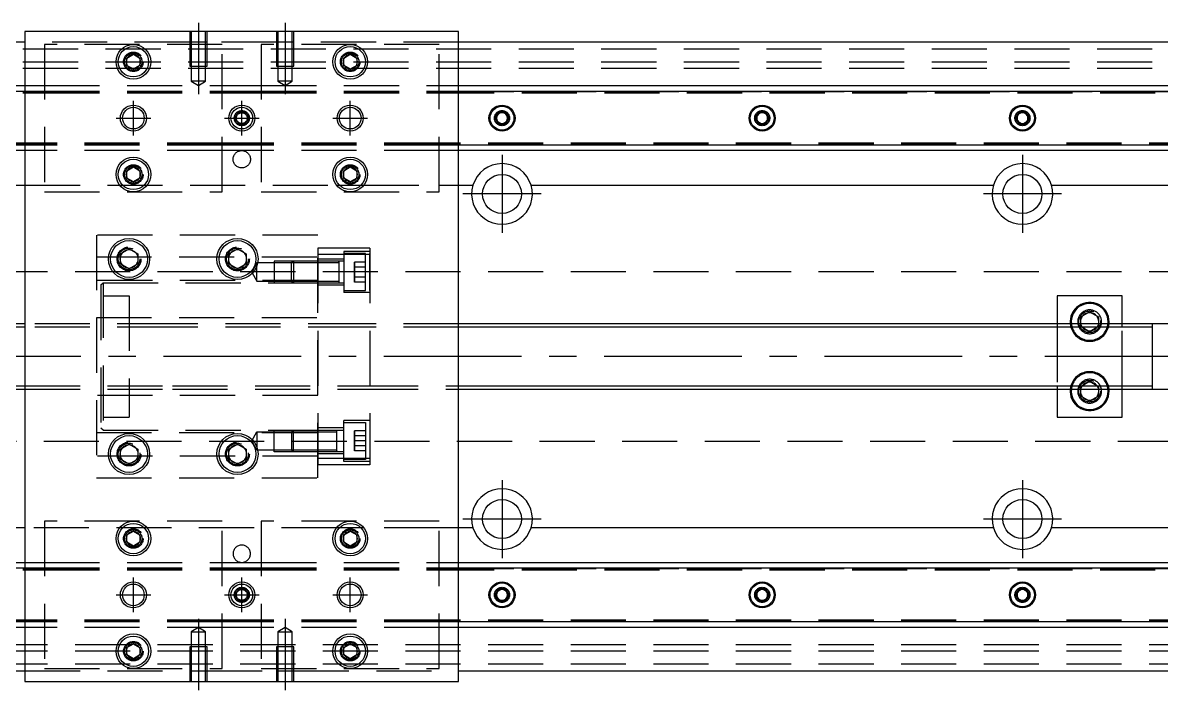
# Model space of a CAD drawing. Extents: x -10 to 725, y -266 to 77.
# Drawn here: x 209.5 to 472, y -77 to 77 of the extents above; entities that cross this region are included whole.
import ezdxf

# ---------------------------------------------------------------- set-up
doc = ezdxf.new("R2010")
doc.units = 0
doc.linetypes.add('CENTER', pattern=[50.8, 31.75, -6.35, 6.35, -6.35])
doc.linetypes.add('DASHED', pattern=[19.05, 12.7, -6.35])
doc.layers.get('0').update_dxf_attribs({"linetype": 'CONTINUOUS'})
doc.layers.add('CENTER', color=1, linetype='CENTER')

msp = doc.modelspace()

# ---------------------------------------------------------------- linework, layer by layer
at = {"color": 7, "linetype": 'CONTINUOUS'}
for p, q in [((210, 75), (210, -75)), ((310, 75), (210, 75)), ((310, -75), (310, 75)), ((210, 72.5), (0, 72.5)), ((520, 72.5), (310, 72.5)), ((233.5, 68.866026), (235, 69.73205)), ((233.5, 67.133974), (233.5, 68.866026)), ((235, 69.73205), (236.5, 68.866026)), ((236.5, 68.866026), (236.5, 67.133974)), ((283.5, 68.866026), (285, 69.73205)), ((283.5, 67.133974), (283.5, 68.866026)), ((285, 69.73205), (286.5, 68.866026)), ((286.5, 68.866026), (286.5, 67.133974)), ((235, 66.26795), (233.5, 67.133974)), ((236.5, 67.133974), (235, 66.26795)), ((285, 66.26795), (283.5, 67.133974)), ((286.5, 67.133974), (285, 66.26795)), ((0, 62.5), (210, 62.5)), ((0, 61.247728), (210, 61.247728)), ((310, 62.5), (520, 62.5)), ((310, 61.247728), (520, 61.247728)), ((318.75, 55.721688), (320, 56.443376)), ((318.75, 54.278312), (318.75, 55.721688)), ((320, 56.443376), (321.25, 55.721688)), ((321.25, 55.721688), (321.25, 54.278312)), ((378.75, 55.721688), (380, 56.443376)), ((378.75, 54.278312), (378.75, 55.721688)), ((380, 56.443376), (381.25, 55.721688)), ((381.25, 55.721688), (381.25, 54.278312)), ((438.75, 55.721688), (440, 56.443376)), ((438.75, 54.278312), (438.75, 55.721688)), ((440, 56.443376), (441.25, 55.721688)), ((441.25, 55.721688), (441.25, 54.278312)), ((320, 53.556624), (318.75, 54.278312)), ((321.25, 54.278312), (320, 53.556624)), ((380, 53.556624), (378.75, 54.278312)), ((381.25, 54.278312), (380, 53.556624)), ((440, 53.556624), (438.75, 54.278312)), ((441.25, 54.278312), (440, 53.556624)), ((210, 48.752272), (0, 48.752272)), ((210, 47.5), (0, 47.5)), ((520, 48.752272), (310, 48.752272)), ((520, 47.5), (310, 47.5)), ((233.5, 42.866026), (235, 43.73205)), ((233.5, 41.133974), (233.5, 42.866026)), ((235, 43.73205), (236.5, 42.866026)), ((236.5, 42.866026), (236.5, 41.133974)), ((283.5, 42.866026), (285, 43.73205)), ((283.5, 41.133974), (283.5, 42.866026)), ((285, 43.73205), (286.5, 42.866026)), ((286.5, 42.866026), (286.5, 41.133974)), ((206.708204, 39.5), (210, 39.5)), ((235, 40.26795), (233.5, 41.133974)), ((236.5, 41.133974), (235, 40.26795)), ((285, 40.26795), (283.5, 41.133974)), ((286.5, 41.133974), (285, 40.26795)), ((310, 39.5), (313.291796, 39.5)), ((326.708204, 39.5), (433.291796, 39.5)), ((446.708204, 39.5), (520, 39.5)), ((232, 23.6547), (234, 24.809402)), ((232, 21.3453), (232, 23.6547)), ((234, 24.809402), (236, 23.6547)), ((236, 23.6547), (236, 21.3453)), ((257, 23.6547), (259, 24.809402)), ((257, 21.3453), (257, 23.6547)), ((259, 24.809402), (261, 23.6547)), ((261, 23.6547), (261, 21.3453)), ((234, 20.190598), (232, 21.3453)), ((236, 21.3453), (234, 20.190598)), ((259, 20.190598), (257, 21.3453)), ((261, 21.3453), (259, 20.190598)), ((463, 14), (448, 14)), ((448, 14), (448, 7.5)), ((463, 7.5), (463, 14)), ((453.5, 9.1547), (455.5, 10.309402)), ((453.5, 7.5), (453.5, 9.1547)), ((455.5, 10.309402), (457.5, 9.1547)), ((457.5, 9.1547), (457.5, 7.5)), ((210, 7.5), (40.5, 7.5)), ((470, 7.5), (310, 7.5)), ((470, 7.5), (469.995, 7.5)), ((470, -7.500006), (470, 7.500006)), ((470, 6.75), (470, 7.500006)), ((470, 6.951128), (470, 7.5)), ((475, 7.5), (470, 7.5)), ((470.005, 7.5), (470, 7.5)), ((470, -6.951128), (470, 6.951128)), ((470, -6.75), (470, 6.75)), ((40.5, -7.5), (210, -7.5)), ((310, -7.5), (470, -7.5)), ((448, -7.5), (448, -14)), ((453.5, -9.1547), (453.5, -7.5)), ((457.5, -7.5), (457.5, -9.1547)), ((463, -14), (463, -7.5)), ((469.995, -7.5), (470, -7.5)), ((470, -7.500006), (470, -6.75)), ((470, -7.5), (470, -6.951128)), ((470, -7.5), (475, -7.5)), ((470, -7.5), (470.005, -7.5)), ((455.5, -10.309402), (453.5, -9.1547)), ((457.5, -9.1547), (455.5, -10.309402)), ((448, -14), (463, -14)), ((232, -21.3453), (234, -20.190598)), ((234, -20.190598), (236, -21.3453)), ((257, -21.3453), (259, -20.190598)), ((259, -20.190598), (261, -21.3453)), ((232, -23.6547), (232, -21.3453)), ((236, -21.3453), (236, -23.6547)), ((257, -23.6547), (257, -21.3453)), ((261, -21.3453), (261, -23.6547)), ((234, -24.809402), (232, -23.6547)), ((236, -23.6547), (234, -24.809402)), ((259, -24.809402), (257, -23.6547)), ((261, -23.6547), (259, -24.809402)), ((210, -39.5), (206.708204, -39.5)), ((233.5, -41.133974), (235, -40.26795)), ((233.5, -42.866026), (233.5, -41.133974)), ((235, -40.26795), (236.5, -41.133974)), ((236.5, -41.133974), (236.5, -42.866026)), ((283.5, -41.133974), (285, -40.26795)), ((283.5, -42.866026), (283.5, -41.133974)), ((285, -40.26795), (286.5, -41.133974)), ((286.5, -41.133974), (286.5, -42.866026)), ((313.291796, -39.5), (310, -39.5)), ((433.291796, -39.5), (326.708204, -39.5)), ((520, -39.5), (446.708204, -39.5)), ((235, -43.73205), (233.5, -42.866026)), ((236.5, -42.866026), (235, -43.73205)), ((285, -43.73205), (283.5, -42.866026)), ((286.5, -42.866026), (285, -43.73205)), ((0, -47.5), (210, -47.5)), ((0, -48.752272), (210, -48.752272)), ((310, -47.5), (520, -47.5)), ((310, -48.752272), (520, -48.752272)), ((318.75, -54.278312), (320, -53.556624)), ((318.75, -55.721688), (318.75, -54.278312)), ((320, -53.556624), (321.25, -54.278312)), ((321.25, -54.278312), (321.25, -55.721688)), ((378.75, -54.278312), (380, -53.556624)), ((378.75, -55.721688), (378.75, -54.278312)), ((380, -53.556624), (381.25, -54.278312)), ((381.25, -54.278312), (381.25, -55.721688)), ((438.75, -54.278312), (440, -53.556624)), ((438.75, -55.721688), (438.75, -54.278312)), ((440, -53.556624), (441.25, -54.278312)), ((441.25, -54.278312), (441.25, -55.721688)), ((320, -56.443376), (318.75, -55.721688)), ((321.25, -55.721688), (320, -56.443376)), ((380, -56.443376), (378.75, -55.721688)), ((381.25, -55.721688), (380, -56.443376)), ((440, -56.443376), (438.75, -55.721688)), ((441.25, -55.721688), (440, -56.443376)), ((210, -61.247728), (0, -61.247728)), ((210, -62.5), (0, -62.5)), ((520, -61.247728), (310, -61.247728)), ((520, -62.5), (310, -62.5)), ((233.5, -67.133974), (235, -66.26795)), ((233.5, -68.866026), (233.5, -67.133974)), ((235, -66.26795), (236.5, -67.133974)), ((236.5, -67.133974), (236.5, -68.866026)), ((283.5, -67.133974), (285, -66.26795)), ((283.5, -68.866026), (283.5, -67.133974)), ((285, -66.26795), (286.5, -67.133974)), ((286.5, -67.133974), (286.5, -68.866026)), ((235, -69.73205), (233.5, -68.866026)), ((236.5, -68.866026), (235, -69.73205)), ((285, -69.73205), (283.5, -68.866026)), ((286.5, -68.866026), (285, -69.73205)), ((0, -72.5), (210, -72.5)), ((310, -72.5), (520, -72.5)), ((210, -75), (310, -75))]:
    msp.add_line(p, q, dxfattribs=at)
at = {"color": 3, "linetype": 'DASHED'}
for p, q in [((248.000006, 75), (248.000006, 67)), ((248.35, 75), (248.35, 67)), ((251.65, 67), (251.65, 75)), ((251.999994, 67), (251.999994, 75)), ((268.000006, 75), (268.000006, 67)), ((268.35, 75), (268.35, 67)), ((271.65, 67), (271.65, 75)), ((271.999994, 67), (271.999994, 75)), ((0, 71), (520, 71)), ((248.000006, 72.5), (210, 72.5)), ((255.5, 72), (214.5, 72)), ((214.5, 72), (214.5, 38)), ((251.999994, 72.5), (248.000006, 72.5)), ((268.000006, 72.5), (251.999994, 72.5)), ((255.5, 38), (255.5, 72)), ((264.5, 72), (264.5, 38)), ((305.5, 72), (264.5, 72)), ((271.999994, 72.5), (268.000006, 72.5)), ((310, 72.5), (271.999994, 72.5)), ((305.5, 38), (305.5, 72)), ((236.973226, 68.326156), (237, 68)), ((286.973226, 68.326156), (287, 68)), ((0, 68), (520, 68)), ((0, 66.5), (520, 66.5)), ((248.000006, 67), (251.999994, 67)), ((248.35, 67), (248.35, 63.5)), ((251.65, 63.5), (251.65, 67)), ((268.000006, 67), (271.999994, 67)), ((268.35, 67), (268.35, 63.5)), ((271.65, 63.5), (271.65, 67)), ((251.65, 63.5), (248.35, 63.5)), ((248.35, 63.5), (250, 62.547372)), ((250, 62.547372), (251.65, 63.5)), ((271.65, 63.5), (268.35, 63.5)), ((268.35, 63.5), (270, 62.547372)), ((270, 62.547372), (271.65, 63.5)), ((0, 61.1147), (210, 61.1147)), ((0, 61.1), (214.5, 61.1)), ((0, 60.8), (214.5, 60.8)), ((210, 62.5), (214.5, 62.5)), ((210, 61.247728), (214.5, 61.247728)), ((210, 61.1147), (214.5, 61.1147)), ((214.5, 62.5), (255.5, 62.5)), ((214.5, 61.247728), (255.5, 61.247728)), ((214.5, 61.1147), (255.5, 61.1147)), ((214.5, 61.1), (255.5, 61.1)), ((214.5, 60.8), (255.5, 60.8)), ((255.5, 62.5), (264.5, 62.5)), ((255.5, 61.247728), (264.5, 61.247728)), ((255.5, 61.1147), (264.5, 61.1147)), ((255.5, 61.1), (264.5, 61.1)), ((255.5, 60.8), (264.5, 60.8)), ((264.5, 62.5), (305.5, 62.5)), ((264.5, 61.247728), (305.5, 61.247728)), ((264.5, 61.1147), (305.5, 61.1147)), ((264.5, 61.1), (305.5, 61.1)), ((264.5, 60.8), (305.5, 60.8)), ((305.5, 62.5), (310, 62.5)), ((305.5, 61.247728), (310, 61.247728)), ((305.5, 61.1147), (310, 61.1147)), ((305.5, 61.1), (520, 61.1)), ((305.5, 60.8), (520, 60.8)), ((310, 61.1147), (520, 61.1147)), ((318.5, 55), (318.52041, 55.24661)), ((378.5, 55), (378.52041, 55.24661)), ((438.5, 55), (438.52041, 55.24661)), ((214.5, 49.2), (0, 49.2)), ((214.5, 48.9), (0, 48.9)), ((210, 48.8853), (0, 48.8853)), ((214.5, 48.8853), (210, 48.8853)), ((214.5, 48.752272), (210, 48.752272)), ((214.5, 47.5), (210, 47.5)), ((255.5, 49.2), (214.5, 49.2)), ((255.5, 48.9), (214.5, 48.9)), ((255.5, 48.8853), (214.5, 48.8853)), ((255.5, 48.752272), (214.5, 48.752272)), ((255.5, 47.5), (214.5, 47.5)), ((264.5, 49.2), (255.5, 49.2)), ((264.5, 48.9), (255.5, 48.9)), ((264.5, 48.8853), (255.5, 48.8853)), ((264.5, 48.752272), (255.5, 48.752272)), ((264.5, 47.5), (255.5, 47.5)), ((305.5, 49.2), (264.5, 49.2)), ((305.5, 48.9), (264.5, 48.9)), ((305.5, 48.8853), (264.5, 48.8853)), ((305.5, 48.752272), (264.5, 48.752272)), ((305.5, 47.5), (264.5, 47.5)), ((520, 49.2), (305.5, 49.2)), ((520, 48.9), (305.5, 48.9)), ((310, 48.8853), (305.5, 48.8853)), ((310, 48.752272), (305.5, 48.752272)), ((310, 47.5), (305.5, 47.5)), ((520, 48.8853), (310, 48.8853)), ((233, 42), (233.030168, 42.346066)), ((286.973226, 42.326156), (287, 42)), ((210, 39.5), (281.877502, 39.5)), ((281.877502, 39.5), (282.55051, 39.5)), ((282.55051, 39.5), (287.44949, 39.5)), ((287.44949, 39.5), (288.122498, 39.5)), ((288.122498, 39.5), (305.5, 39.5)), ((305.5, 39.5), (310, 39.5)), ((214.5, 38), (255.5, 38)), ((264.5, 38), (305.5, 38)), ((226.5, 28), (226.5, -28)), ((277.5, 28), (226.5, 28)), ((277.5, -28), (277.5, 28)), ((277.5, 25), (277.5, -25)), ((289.5, 25), (277.5, 25)), ((283.5, 24.235572), (283.5, 14.735572)), ((289.5, 24.235572), (283.5, 24.235572)), ((288.5, 23.735571), (283.5, 23.735571)), ((288.5, 15.235572), (288.5, 23.735572)), ((289.5, 25), (289.5, -25)), ((289.5, 15.235571), (289.5, 23.735571)), ((226.5, 23), (277.5, 23)), ((231.5, 22.5), (231.512884, 22.753488)), ((256.5, 22.5), (256.52689, 22.865682)), ((263.500001, 21.585571), (262.287565, 19.485571)), ((269.4, 21.585571), (263.5, 21.585571)), ((263.500001, 17.385571), (263.500001, 21.585571)), ((272.4, 21.985565), (267.5, 21.985565)), ((267.5, 21.971141), (267.5, 16.985576)), ((272, 21.585571), (269.4, 21.585571)), ((271.9, 21.985571), (271.5, 21.585571)), ((271.5, 17.385571), (271.5, 21.585571)), ((271.9, 21.985571), (271.9, 16.985571)), ((282.4, 21.585571), (272, 21.585571)), ((283.5, 21.985565), (272.4, 21.985565)), ((289.5, 23.49468), (277.5, 23.49468)), ((283.5, 22.485571), (277.5, 22.485571)), ((282.4, 21.728173), (282.4, 21.985571)), ((282.4, 21.985571), (282.4, 16.985571)), ((286, 20.640272), (286, 21.794972)), ((286, 21.794972), (286, 20.640272)), ((288.5, 21.794972), (286, 21.794972)), ((520, 19.5), (61.969694, 19.5)), ((262.287565, 19.485571), (263.500001, 17.385571)), ((288.5, 20.640272), (286, 20.640272)), ((286, 18.330872), (286, 20.640272)), ((286, 20.640272), (286, 18.330872)), ((277.5, 17.5), (226.5, 17.5)), ((227.5, 16.5), (228, 17)), ((227.5, 16.5), (227.5, -16.5)), ((228, 17), (278, 17)), ((228, 17), (228, -17)), ((263.500001, 17.385571), (269.4, 17.385571)), ((267.5, 16.985575), (272.4, 16.985575)), ((269.4, 17.385571), (272, 17.385571)), ((271.5, 17.385571), (271.9, 16.985571)), ((272, 17.385571), (282.4, 17.385571)), ((272.4, 16.985575), (283.5, 16.985575)), ((283.5, 16.485571), (277.5, 16.485571)), ((288.5, 18.330872), (286, 18.330872)), ((286, 17.17617), (286, 18.330872)), ((286, 18.330872), (286, 17.17617)), ((288.5, 17.17617), (286, 17.17617)), ((228, 14), (234, 14)), ((234, 14), (234, -14)), ((283.5, 15.235572), (288.5, 15.235572)), ((289.5, 14.735572), (283.5, 14.735572)), ((226.5, 9), (277.5, 9)), ((457.983582, 8.286038), (458, 8)), ((244, 7.5), (210, 7.5)), ((244, 6.75), (210, 6.75)), ((288, 7.5), (244, 7.5)), ((288, 6.75), (244, 6.75)), ((310, 7.5), (288, 7.5)), ((310, 6.75), (288, 6.75)), ((448, 7.5), (448, 6.75)), ((448, 6.75), (448, -6.75)), ((453.5, 6.8453), (453.5, 7.5)), ((453.665064, 6.75), (453.5, 6.8453)), ((455.5, 5.690598), (453.665064, 6.75)), ((457.334936, 6.75), (455.5, 5.690598)), ((457.5, 6.8453), (457.334936, 6.75)), ((457.5, 7.5), (457.5, 6.8453)), ((463, 6.75), (463, 7.5)), ((463, -6.75), (463, 6.75)), ((210, -6.75), (244, -6.75)), ((210, -7.5), (244, -7.5)), ((244, -6.75), (288, -6.75)), ((244, -7.5), (288, -7.5)), ((288, -6.75), (310, -6.75)), ((288, -7.5), (310, -7.5)), ((448, -6.75), (448, -7.5)), ((453, -8), (453.018502, -7.696412)), ((453.5, -6.8453), (453.665064, -6.75)), ((453.5, -7.5), (453.5, -6.8453)), ((453.665064, -6.75), (455.5, -5.690598)), ((455.5, -5.690598), (457.334936, -6.75)), ((457.334936, -6.75), (457.5, -6.8453)), ((457.5, -6.8453), (457.5, -7.5)), ((463, -7.5), (463, -6.75)), ((277.5, -9), (226.5, -9)), ((228, -14), (234, -14)), ((283.5, -24.235572), (283.5, -14.735572)), ((289.5, -14.735572), (283.5, -14.735572)), ((283.5, -15.235571), (288.5, -15.235571)), ((288.5, -15.235571), (288.5, -23.735571)), ((226.5, -17.5), (277.5, -17.5)), ((228, -17), (227.5, -16.5)), ((228, -17), (277.5, -17)), ((262.287565, -19.485571), (263.500001, -17.385571)), ((263.500001, -17.385571), (263.500001, -21.585571)), ((263.500001, -17.385571), (269.4, -17.385571)), ((267.5, -21.985566), (267.5, -16.985575)), ((267.5, -16.985575), (272.4, -16.985575)), ((269.4, -17.385571), (272, -17.385571)), ((271.499979, -17.385571), (271.899979, -16.985571)), ((271.499979, -17.385571), (271.499979, -21.585571)), ((271.899979, -21.985571), (271.899979, -16.985571)), ((272, -17.385571), (281.9, -17.385572)), ((272.4, -16.985575), (283.5, -16.985575)), ((283.5, -16.485572), (277.5, -16.485572)), ((281.9, -21.985571), (281.9, -16.985571)), ((286, -18.330872), (286, -17.17617)), ((286, -17.17617), (286, -18.330872)), ((288.5, -17.17617), (286, -17.17617)), ((288.5, -18.330872), (286, -18.330872)), ((286, -20.640272), (286, -18.330872)), ((286, -18.330872), (286, -20.640272)), ((61.969694, -19.5), (520, -19.5)), ((263.500001, -21.585571), (262.287565, -19.485571)), ((288.5, -19.485571), (286, -19.485571)), ((288.5, -20.640272), (286, -20.640272)), ((286, -21.794972), (286, -20.640272)), ((286, -20.640272), (286, -21.794972)), ((277.5, -23), (226.5, -23)), ((236.483582, -22.213962), (236.5, -22.5)), ((261.483582, -22.213962), (261.5, -22.5)), ((269.4, -21.585571), (263.66115, -21.585571)), ((272.4, -21.985565), (267.5, -21.985565)), ((272, -21.585571), (269.4, -21.585571)), ((271.899979, -21.985571), (271.499979, -21.585571)), ((281.9, -21.585571), (272, -21.585571)), ((283.5, -21.985565), (272.4, -21.985565)), ((283.5, -22.485572), (277.5, -22.485572)), ((289.5, -23.49468), (277.5, -23.49468)), ((281.9, -21.728173), (281.9, -21.985571)), ((288.5, -21.794972), (286, -21.794972)), ((289.5, -25), (277.5, -25)), ((288.5, -23.735571), (283.5, -23.735571)), ((289.5, -24.235572), (283.5, -24.235572)), ((226.5, -28), (277.5, -28)), ((255.5, -38), (214.5, -38)), ((214.5, -38), (214.5, -72)), ((255.5, -72), (255.5, -38)), ((305.5, -38), (264.5, -38)), ((264.5, -38), (264.5, -72)), ((305.5, -72), (305.5, -38)), ((281.877502, -39.5), (210, -39.5)), ((233, -42), (233.030168, -41.653934)), ((282.55051, -39.5), (281.877502, -39.5)), ((287.44949, -39.5), (282.55051, -39.5)), ((286.973226, -41.673844), (287, -42)), ((288.122498, -39.5), (287.44949, -39.5)), ((305.5, -39.5), (288.122498, -39.5)), ((310, -39.5), (305.5, -39.5)), ((0, -48.8853), (210, -48.8853)), ((0, -48.9), (214.5, -48.9)), ((0, -49.2), (214.5, -49.2)), ((210, -47.5), (214.5, -47.5)), ((210, -48.752272), (214.5, -48.752272)), ((210, -48.8853), (214.5, -48.8853)), ((214.5, -47.5), (255.5, -47.5)), ((214.5, -48.752272), (255.5, -48.752272)), ((214.5, -48.8853), (255.5, -48.8853)), ((214.5, -48.9), (255.5, -48.9)), ((214.5, -49.2), (255.5, -49.2)), ((255.5, -47.5), (264.5, -47.5)), ((255.5, -48.752272), (264.5, -48.752272)), ((255.5, -48.8853), (264.5, -48.8853)), ((255.5, -48.9), (264.5, -48.9)), ((255.5, -49.2), (264.5, -49.2)), ((264.5, -47.5), (305.5, -47.5)), ((264.5, -48.752272), (305.5, -48.752272)), ((264.5, -48.8853), (305.5, -48.8853)), ((264.5, -48.9), (305.5, -48.9)), ((264.5, -49.2), (305.5, -49.2)), ((305.5, -47.5), (310, -47.5)), ((305.5, -48.752272), (310, -48.752272)), ((305.5, -48.8853), (310, -48.8853)), ((305.5, -48.9), (520, -48.9)), ((305.5, -49.2), (520, -49.2)), ((310, -48.8853), (520, -48.8853)), ((321.477374, -54.74045), (321.5, -55)), ((381.477374, -54.74045), (381.5, -55)), ((441.477374, -54.74045), (441.5, -55)), ((214.5, -60.8), (0, -60.8)), ((214.5, -61.1), (0, -61.1)), ((210, -61.1147), (0, -61.1147)), ((214.5, -61.1147), (210, -61.1147)), ((214.5, -61.247728), (210, -61.247728)), ((214.5, -62.5), (210, -62.5)), ((255.5, -60.8), (214.5, -60.8)), ((255.5, -61.1), (214.5, -61.1)), ((255.5, -61.1147), (214.5, -61.1147)), ((255.5, -61.247728), (214.5, -61.247728)), ((255.5, -62.5), (214.5, -62.5)), ((250, -62.547372), (248.35, -63.5)), ((251.65, -63.5), (250, -62.547372)), ((264.5, -60.8), (255.5, -60.8)), ((264.5, -61.1), (255.5, -61.1)), ((264.5, -61.1147), (255.5, -61.1147)), ((264.5, -61.247728), (255.5, -61.247728)), ((264.5, -62.5), (255.5, -62.5)), ((305.5, -60.8), (264.5, -60.8)), ((305.5, -61.1), (264.5, -61.1)), ((305.5, -61.1147), (264.5, -61.1147)), ((305.5, -61.247728), (264.5, -61.247728)), ((305.5, -62.5), (264.5, -62.5)), ((270, -62.547372), (268.35, -63.5)), ((271.65, -63.5), (270, -62.547372)), ((520, -60.8), (305.5, -60.8)), ((520, -61.1), (305.5, -61.1)), ((310, -61.1147), (305.5, -61.1147)), ((310, -61.247728), (305.5, -61.247728)), ((310, -62.5), (305.5, -62.5)), ((520, -61.1147), (310, -61.1147)), ((248.35, -63.5), (250, -63.5)), ((248.35, -63.5), (248.35, -67)), ((250, -63.5), (251.65, -63.5)), ((251.65, -67), (251.65, -63.5)), ((268.35, -63.5), (270, -63.5)), ((268.35, -63.5), (268.35, -67)), ((270, -63.5), (271.65, -63.5)), ((271.65, -67), (271.65, -63.5)), ((520, -66.5), (0, -66.5)), ((520, -68), (0, -68)), ((236.973226, -67.673844), (237, -68)), ((251.999994, -67), (248.000006, -67)), ((248.000006, -67), (248.000006, -75)), ((248.35, -67), (248.35, -75)), ((251.65, -75), (251.65, -67)), ((251.999994, -75), (251.999994, -67)), ((271.999994, -67), (268.000006, -67)), ((268.000006, -67), (268.000006, -75)), ((268.35, -67), (268.35, -75)), ((271.65, -75), (271.65, -67)), ((271.999994, -75), (271.999994, -67)), ((286.973226, -67.673844), (287, -68)), ((520, -71), (0, -71)), ((210, -72.5), (248.000006, -72.5)), ((214.5, -72), (255.5, -72)), ((248.000006, -72.5), (251.999994, -72.5)), ((251.999994, -72.5), (268.000006, -72.5)), ((264.5, -72), (305.5, -72)), ((268.000006, -72.5), (271.999994, -72.5)), ((271.999994, -72.5), (310, -72.5))]:
    msp.add_line(p, q, dxfattribs=at)
at = {"color": 3, "linetype": 'CONTINUOUS'}
for p, q in [((210, 6.75), (40.5, 6.75)), ((470, 6.75), (310, 6.75)), ((40.5, -6.75), (210, -6.75)), ((310, -6.75), (470, -6.75))]:
    msp.add_line(p, q, dxfattribs=at)
at = {"color": 7, "linetype": 'CONTINUOUS'}
for centre, radius in [((235, 68), 4), ((235, 68), 3.5), ((285, 68), 4), ((285, 68), 3.5), ((260, 55), 3), ((320, 55), 3), ((380, 55), 3), ((440, 55), 3), ((235, 55), 2.5), ((260, 55), 2.5), ((285, 55), 2.5), ((320, 55), 2.75), ((380, 55), 2.75), ((440, 55), 2.75), ((235, 42), 4), ((235, 42), 3.5), ((285, 42), 4), ((285, 42), 3.5), ((320, 37.5), 4.5), ((440, 37.5), 4.5), ((234, 22.5), 4.75), ((234, 22.5), 4.25), ((259, 22.5), 4.75), ((259, 22.5), 4.25), ((234, -22.5), 4.75), ((234, -22.5), 4.25), ((259, -22.5), 4.75), ((259, -22.5), 4.25), ((320, -37.5), 4.5), ((440, -37.5), 4.5), ((235, -42), 4), ((235, -42), 3.5), ((285, -42), 4), ((285, -42), 3.5), ((235, -55), 2.5), ((260, -55), 3), ((260, -55), 2.5), ((285, -55), 2.5), ((320, -55), 3), ((320, -55), 2.75), ((380, -55), 3), ((380, -55), 2.75), ((440, -55), 3), ((440, -55), 2.75), ((235, -68), 4), ((235, -68), 3.5), ((285, -68), 4), ((285, -68), 3.5)]:
    msp.add_circle(centre, radius, dxfattribs=at)
at = {"color": 3, "linetype": 'DASHED'}
for centre, radius in [((235, 68), 2.25), ((235, 68), 2), ((285, 68), 2.25), ((285, 68), 2), ((260, 55), 1.75), ((260, 55), 1.5), ((260, 55), 1.25), ((320, 55), 1.75), ((320, 55), 1.5), ((380, 55), 1.75), ((380, 55), 1.5), ((440, 55), 1.75), ((440, 55), 1.5), ((260, 45.5), 2), ((235, 42), 2.25), ((235, 42), 2), ((285, 42), 2.25), ((285, 42), 2), ((234, 22.5), 2.75), ((234, 22.5), 2.5), ((259, 22.5), 2.75), ((259, 22.5), 2.5), ((455.5, 8), 2.5), ((455.5, -8), 2.5), ((234, -22.5), 2.75), ((234, -22.5), 2.5), ((259, -22.5), 2.75), ((259, -22.5), 2.5), ((235, -42), 2.25), ((235, -42), 2), ((285, -42), 2.25), ((285, -42), 2), ((260, -55), 1.75), ((260, -55), 1.5), ((260, -55), 1.25), ((320, -55), 1.75), ((320, -55), 1.5), ((380, -55), 1.75), ((380, -55), 1.5), ((440, -55), 1.75), ((440, -55), 1.5), ((235, -68), 2.25), ((235, -68), 2), ((285, -68), 2.25), ((285, -68), 2)]:
    msp.add_circle(centre, radius, dxfattribs=at)
at = {"color": 3, "linetype": 'CONTINUOUS'}
for centre in [(235, 55), (285, 55), (235, -55), (285, -55)]:
    msp.add_circle(centre, 3, dxfattribs=at)
at = {"color": 7, "linetype": 'CONTINUOUS'}
for centre, radius, start, end in [((235, 68), 1.65, 155.380023, 180), ((235, 68), 1.65, 144.619977, 155.380023), ((235, 68), 1.65, 95.380023, 144.619977), ((235, 68), 1.65, 84.619977, 95.380023), ((235, 68), 1.65, 35.380023, 84.619977), ((235, 68), 1.65, 24.619977, 35.380023), ((235, 68), 1.65, 335.380023, 24.619977), ((285, 68), 1.65, 155.380023, 180), ((285, 68), 1.65, 144.619977, 155.380023), ((285, 68), 1.65, 95.380023, 144.619977), ((285, 68), 1.65, 84.619977, 95.380023), ((285, 68), 1.65, 35.380023, 84.619977), ((285, 68), 1.65, 24.619977, 35.380023), ((285, 68), 1.65, 335.380023, 24.619977), ((235, 68), 1.65, 180, 204.619977), ((235, 68), 1.65, 204.619977, 215.380023), ((235, 68), 1.65, 215.380023, 264.619977), ((235, 68), 1.65, 264.619977, 275.380023), ((235, 68), 1.65, 275.380023, 324.619977), ((235, 68), 1.65, 324.619977, 335.380023), ((285, 68), 1.65, 180, 204.619977), ((285, 68), 1.65, 204.619977, 215.380023), ((285, 68), 1.65, 215.380023, 264.619977), ((285, 68), 1.65, 264.619977, 275.380023), ((285, 68), 1.65, 275.380023, 324.619977), ((285, 68), 1.65, 324.619977, 335.380023), ((320, 55), 1.25, 120, 180), ((320, 55), 1.25, 60, 120), ((320, 55), 1.25, 0, 60), ((380, 55), 1.25, 120, 180), ((380, 55), 1.25, 60, 120), ((380, 55), 1.25, 0, 60), ((440, 55), 1.25, 120, 180), ((440, 55), 1.25, 60, 120), ((440, 55), 1.25, 0, 60), ((320, 55), 1.25, 180, 240), ((320, 55), 1.25, 240, 300), ((320, 55), 1.25, 300, 0), ((380, 55), 1.25, 180, 240), ((380, 55), 1.25, 240, 300), ((380, 55), 1.25, 300, 0), ((440, 55), 1.25, 180, 240), ((440, 55), 1.25, 240, 300), ((440, 55), 1.25, 300, 0), ((235, 42), 1.65, 155.380023, 180), ((235, 42), 1.65, 144.619977, 155.380023), ((235, 42), 1.65, 95.380023, 144.619977), ((235, 42), 1.65, 84.619977, 95.380023), ((235, 42), 1.65, 35.380023, 84.619977), ((235, 42), 1.65, 24.619977, 35.380023), ((235, 42), 1.65, 335.380023, 24.619977), ((285, 42), 1.65, 155.380023, 180), ((285, 42), 1.65, 144.619977, 155.380023), ((285, 42), 1.65, 95.380023, 144.619977), ((285, 42), 1.65, 84.619977, 95.380023), ((285, 42), 1.65, 35.380023, 84.619977), ((285, 42), 1.65, 24.619977, 35.380023), ((285, 42), 1.65, 335.380023, 24.619977), ((320, 37.5), 7, 16.60155, 163.39845), ((440, 37.5), 7, 16.60155, 163.39845), ((235, 42), 1.65, 180, 204.619977), ((235, 42), 1.65, 204.619977, 215.380023), ((235, 42), 1.65, 215.380023, 264.619977), ((235, 42), 1.65, 264.619977, 275.380023), ((235, 42), 1.65, 275.380023, 324.619977), ((235, 42), 1.65, 324.619977, 335.380023), ((285, 42), 1.65, 180, 204.619977), ((285, 42), 1.65, 204.619977, 215.380023), ((285, 42), 1.65, 215.380023, 264.619977), ((285, 42), 1.65, 264.619977, 275.380023), ((285, 42), 1.65, 275.380023, 324.619977), ((285, 42), 1.65, 324.619977, 335.380023), ((320, 37.5), 7, 163.39845, 16.60155), ((440, 37.5), 7, 163.39845, 16.60155), ((234, 22.5), 2.1, 137.75279, 162.24721), ((234, 22.5), 2.1, 102.24721, 137.75279), ((234, 22.5), 2.1, 77.75279, 102.24721), ((234, 22.5), 2.1, 42.24721, 77.75279), ((234, 22.5), 2.1, 17.75279, 42.24721), ((259, 22.5), 2.1, 137.75279, 162.24721), ((259, 22.5), 2.1, 102.24721, 137.75279), ((259, 22.5), 2.1, 77.75279, 102.24721), ((259, 22.5), 2.1, 42.24721, 77.75279), ((259, 22.5), 2.1, 17.75279, 42.24721), ((234, 22.5), 2.1, 162.24721, 180), ((234, 22.5), 2.1, 180, 197.75279), ((234, 22.5), 2.1, 197.75279, 222.24721), ((234, 22.5), 2.1, 222.24721, 257.75279), ((234, 22.5), 2.1, 282.24721, 317.75279), ((234, 22.5), 2.1, 317.75279, 342.24721), ((234, 22.5), 2.1, 342.24721, 17.75279), ((259, 22.5), 2.1, 162.24721, 180), ((259, 22.5), 2.1, 180, 197.75279), ((259, 22.5), 2.1, 197.75279, 222.24721), ((259, 22.5), 2.1, 222.24721, 257.75279), ((259, 22.5), 2.1, 282.24721, 317.75279), ((259, 22.5), 2.1, 317.75279, 342.24721), ((259, 22.5), 2.1, 342.24721, 17.75279), ((234, 22.5), 2.1, 257.75279, 282.24721), ((259, 22.5), 2.1, 257.75279, 282.24721), ((455.5, 8), 4.5, 0, 186.37937), ((455.5, 8), 4.25, 0, 186.756327), ((455.5, 8), 2.1, 162.24721, 180), ((455.5, 8), 2.1, 180, 193.774147), ((455.5, 8), 2.1, 137.75279, 162.24721), ((455.5, 8), 2.1, 102.24721, 137.75279), ((455.5, 8), 2.1, 77.75279, 102.24721), ((455.5, 8), 2.1, 42.24721, 77.75279), ((455.5, 8), 2.1, 17.75279, 42.24721), ((455.5, 8), 2.1, 346.225853, 17.75279), ((455.5, 8), 4.25, 353.243673, 0), ((455.5, 8), 4.5, 353.62063, 0), ((455.5, 8), 2.1, 193.774147, 197.75279), ((455.5, 8), 2.1, 197.75279, 216.529607), ((455.5, 8), 2.1, 216.529607, 222.24721), ((455.5, 8), 2.1, 222.24721, 257.75279), ((455.5, 8), 2.1, 257.75279, 282.24721), ((455.5, 8), 2.1, 282.24721, 317.75279), ((455.5, 8), 2.1, 317.75279, 323.470393), ((455.5, 8), 2.1, 323.470393, 342.24721), ((455.5, 8), 2.1, 342.24721, 346.225853), ((455.5, -8), 4.5, 173.62063, 0), ((455.5, -8), 4.25, 173.243673, 0), ((455.5, -8), 2.1, 166.225853, 180), ((455.5, -8), 2.1, 162.24721, 166.225853), ((455.5, -8), 2.1, 143.470393, 162.24721), ((455.5, -8), 2.1, 137.75279, 143.470393), ((455.5, -8), 2.1, 102.24721, 137.75279), ((455.5, -8), 2.1, 77.75279, 102.24721), ((455.5, -8), 2.1, 42.24721, 77.75279), ((455.5, -8), 2.1, 36.529607, 42.24721), ((455.5, -8), 2.1, 17.75279, 36.529607), ((455.5, -8), 2.1, 13.774147, 17.75279), ((455.5, -8), 2.1, 342.24721, 13.774147), ((455.5, -8), 4.25, 0, 6.756327), ((455.5, -8), 4.5, 0, 6.37937), ((455.5, -8), 2.1, 180, 197.75279), ((455.5, -8), 2.1, 197.75279, 222.24721), ((455.5, -8), 2.1, 222.24721, 257.75279), ((455.5, -8), 2.1, 257.75279, 282.24721), ((455.5, -8), 2.1, 282.24721, 317.75279), ((455.5, -8), 2.1, 317.75279, 342.24721), ((234, -22.5), 2.1, 102.24721, 137.75279), ((234, -22.5), 2.1, 77.75279, 102.24721), ((234, -22.5), 2.1, 42.24721, 77.75279), ((259, -22.5), 2.1, 102.24721, 137.75279), ((259, -22.5), 2.1, 77.75279, 102.24721), ((259, -22.5), 2.1, 42.24721, 77.75279), ((234, -22.5), 2.1, 162.24721, 180), ((234, -22.5), 2.1, 180, 197.75279), ((234, -22.5), 2.1, 137.75279, 162.24721), ((234, -22.5), 2.1, 197.75279, 222.24721), ((234, -22.5), 2.1, 17.75279, 42.24721), ((234, -22.5), 2.1, 317.75279, 342.24721), ((234, -22.5), 2.1, 342.24721, 17.75279), ((259, -22.5), 2.1, 162.24721, 180), ((259, -22.5), 2.1, 180, 197.75279), ((259, -22.5), 2.1, 137.75279, 162.24721), ((259, -22.5), 2.1, 197.75279, 222.24721), ((259, -22.5), 2.1, 17.75279, 42.24721), ((259, -22.5), 2.1, 317.75279, 342.24721), ((259, -22.5), 2.1, 342.24721, 17.75279), ((234, -22.5), 2.1, 222.24721, 257.75279), ((234, -22.5), 2.1, 257.75279, 282.24721), ((234, -22.5), 2.1, 282.24721, 317.75279), ((259, -22.5), 2.1, 222.24721, 257.75279), ((259, -22.5), 2.1, 257.75279, 282.24721), ((259, -22.5), 2.1, 282.24721, 317.75279), ((320, -37.5), 7, 343.39845, 196.60155), ((440, -37.5), 7, 343.39845, 196.60155), ((235, -42), 1.65, 155.380023, 180), ((235, -42), 1.65, 180, 204.619977), ((235, -42), 1.65, 144.619977, 155.380023), ((235, -42), 1.65, 95.380023, 144.619977), ((235, -42), 1.65, 84.619977, 95.380023), ((235, -42), 1.65, 35.380023, 84.619977), ((235, -42), 1.65, 24.619977, 35.380023), ((235, -42), 1.65, 335.380023, 24.619977), ((285, -42), 1.65, 155.380023, 180), ((285, -42), 1.65, 180, 204.619977), ((285, -42), 1.65, 144.619977, 155.380023), ((285, -42), 1.65, 95.380023, 144.619977), ((285, -42), 1.65, 84.619977, 95.380023), ((285, -42), 1.65, 35.380023, 84.619977), ((285, -42), 1.65, 24.619977, 35.380023), ((285, -42), 1.65, 335.380023, 24.619977), ((320, -37.5), 7, 196.60155, 343.39845), ((440, -37.5), 7, 196.60155, 343.39845), ((235, -42), 1.65, 204.619977, 215.380023), ((235, -42), 1.65, 215.380023, 264.619977), ((235, -42), 1.65, 264.619977, 275.380023), ((235, -42), 1.65, 275.380023, 324.619977), ((235, -42), 1.65, 324.619977, 335.380023), ((285, -42), 1.65, 204.619977, 215.380023), ((285, -42), 1.65, 215.380023, 264.619977), ((285, -42), 1.65, 264.619977, 275.380023), ((285, -42), 1.65, 275.380023, 324.619977), ((285, -42), 1.65, 324.619977, 335.380023), ((320, -55), 1.25, 120, 180), ((320, -55), 1.25, 180, 240), ((320, -55), 1.25, 60, 120), ((320, -55), 1.25, 0, 60), ((320, -55), 1.25, 300, 0), ((380, -55), 1.25, 120, 180), ((380, -55), 1.25, 180, 240), ((380, -55), 1.25, 60, 120), ((380, -55), 1.25, 0, 60), ((380, -55), 1.25, 300, 0), ((440, -55), 1.25, 120, 180), ((440, -55), 1.25, 180, 240), ((440, -55), 1.25, 60, 120), ((440, -55), 1.25, 0, 60), ((440, -55), 1.25, 300, 0), ((320, -55), 1.25, 240, 300), ((380, -55), 1.25, 240, 300), ((440, -55), 1.25, 240, 300), ((235, -68), 1.65, 155.380023, 180), ((235, -68), 1.65, 180, 204.619977), ((235, -68), 1.65, 144.619977, 155.380023), ((235, -68), 1.65, 95.380023, 144.619977), ((235, -68), 1.65, 84.619977, 95.380023), ((235, -68), 1.65, 35.380023, 84.619977), ((235, -68), 1.65, 24.619977, 35.380023), ((235, -68), 1.65, 335.380023, 24.619977), ((285, -68), 1.65, 155.380023, 180), ((285, -68), 1.65, 180, 204.619977), ((285, -68), 1.65, 144.619977, 155.380023), ((285, -68), 1.65, 95.380023, 144.619977), ((285, -68), 1.65, 84.619977, 95.380023), ((285, -68), 1.65, 35.380023, 84.619977), ((285, -68), 1.65, 24.619977, 35.380023), ((285, -68), 1.65, 335.380023, 24.619977), ((235, -68), 1.65, 204.619977, 215.380023), ((235, -68), 1.65, 215.380023, 264.619977), ((235, -68), 1.65, 264.619977, 275.380023), ((235, -68), 1.65, 275.380023, 324.619977), ((235, -68), 1.65, 324.619977, 335.380023), ((285, -68), 1.65, 204.619977, 215.380023), ((285, -68), 1.65, 215.380023, 264.619977), ((285, -68), 1.65, 264.619977, 275.380023), ((285, -68), 1.65, 275.380023, 324.619977), ((285, -68), 1.65, 324.619977, 335.380023)]:
    msp.add_arc(centre, radius, start, end, dxfattribs=at)
at = {"color": 3, "linetype": 'DASHED'}
for centre, radius, start, end in [((455.5, 8), 2.75, 349.524318, 180), ((455.5, 8), 2.75, 180, 190.475682), ((455.5, 8), 4.5, 186.37937, 196.12762), ((455.5, 8), 4.5, 196.12762, 343.87238), ((455.5, 8), 4.25, 186.756327, 197.104635), ((455.5, 8), 4.25, 197.104635, 342.895365), ((455.5, 8), 2.75, 190.475682, 207.035692), ((455.5, 8), 2.75, 207.035692, 332.964308), ((455.5, 8), 2.75, 332.964308, 349.524318), ((455.5, 8), 4.25, 342.895365, 353.243673), ((455.5, 8), 4.5, 343.87238, 353.62063), ((455.5, -8), 4.5, 16.12762, 163.87238), ((455.5, -8), 4.25, 17.104635, 162.895365), ((455.5, -8), 2.75, 27.035692, 152.964308), ((455.5, -8), 4.5, 163.87238, 173.62063), ((455.5, -8), 4.25, 162.895365, 173.243673), ((455.5, -8), 2.75, 180, 10.475682), ((455.5, -8), 2.75, 169.524318, 180), ((455.5, -8), 2.75, 152.964308, 169.524318), ((455.5, -8), 2.75, 10.475682, 27.035692), ((455.5, -8), 4.25, 6.756327, 17.104635), ((455.5, -8), 4.5, 6.37937, 16.12762), ((260, -45.5), 2, 90, 270), ((260, -45.5), 2, 270, 90)]:
    msp.add_arc(centre, radius, start, end, dxfattribs=at)
at = {"layer": 'CENTER', "color": 1, "linetype": 'CENTER'}
for p, q in [((250, 77), (250, 60.547372)), ((270, 77), (270, 60.547372)), ((235, 51), (235, 59)), ((260, 51), (260, 59)), ((285, 51), (285, 59)), ((231, 55), (239, 55)), ((256, 55), (264, 55)), ((281, 55), (289, 55)), ((320, 46.5), (320, 28.5)), ((440, 46.5), (440, 28.5)), ((329, 37.5), (311, 37.5)), ((449, 37.5), (431, 37.5)), ((578.492256, 0), (-10.32213, 0)), ((320, -28.5), (320, -46.5)), ((440, -28.5), (440, -46.5)), ((329, -37.5), (311, -37.5)), ((449, -37.5), (431, -37.5)), ((235, -59), (235, -51)), ((260, -59), (260, -51)), ((285, -59), (285, -51)), ((231, -55), (239, -55)), ((256, -55), (264, -55)), ((281, -55), (289, -55)), ((250, -60.547372), (250, -77)), ((270, -60.547372), (270, -77))]:
    msp.add_line(p, q, dxfattribs=at)

doc.saveas('drawing.dxf')
